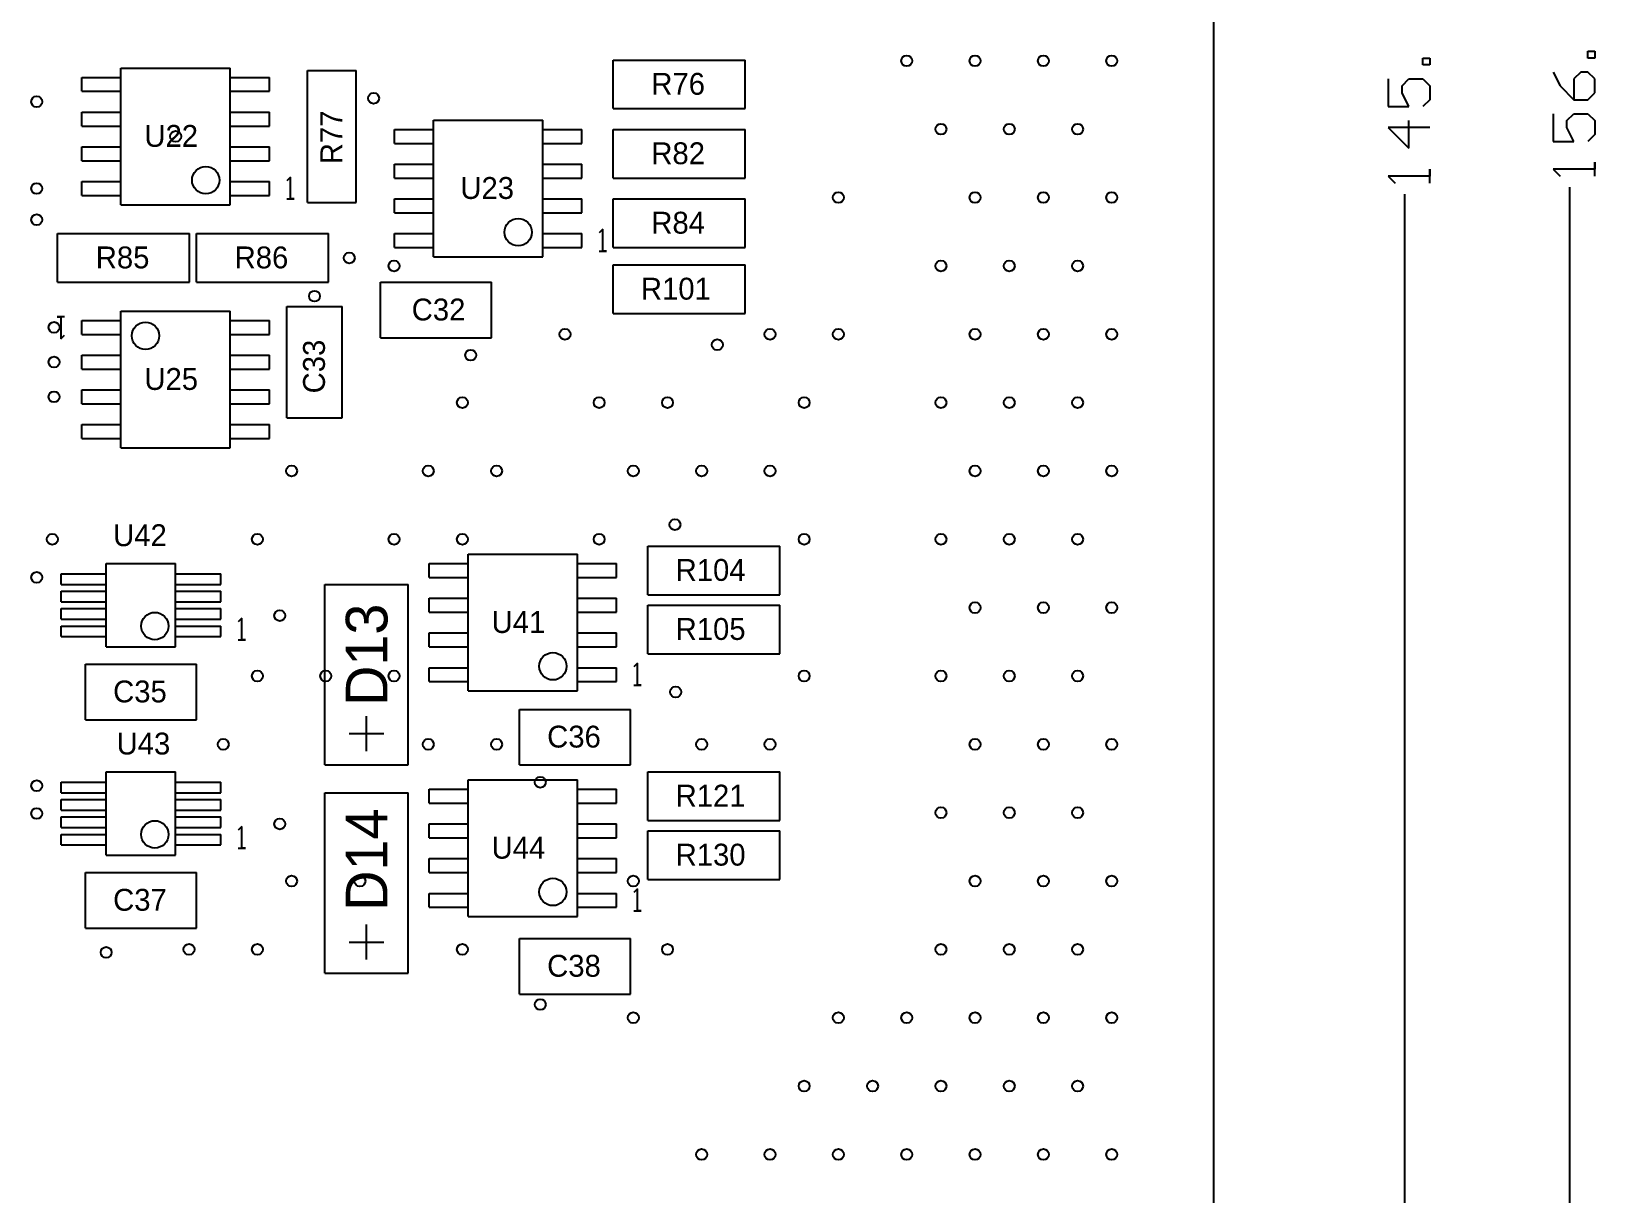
# Model space of a CAD drawing. Header units: millimetres. Extents: x 41 to 259, y 19 to 198.
# Drawn here: x 201.7 to 258.9, y 63.6 to 106.1 of the extents above; entities that cross this region are included whole.
import ezdxf

# ---------------------------------------------------------------- set-up
doc = ezdxf.new("R2010")
doc.units = ezdxf.units.MM
doc.layers.add('Mechanical13', color=56, linetype='Continuous')
doc.layers.add('ViaHoleLayer', color=16, linetype='Continuous')

msp = doc.modelspace()

# ---------------------------------------------------------------- linework, layer by layer
at = {"layer": 'Mechanical13'}
for p, q in [((244.983, 27.068), (244.983, 183.5)), ((258.66, 105.098), (258.66, 105.351)), ((258.66, 105.351), (258.914, 105.351)), ((258.914, 105.351), (258.914, 105.098)), ((205.01, 99.735), (205.01, 104.735)), ((205.01, 104.735), (209.01, 104.735)), ((209.01, 99.735), (209.01, 104.735)), ((211.836, 104.648), (213.614, 104.648)), ((211.836, 99.822), (211.836, 104.648)), ((213.614, 99.822), (213.614, 104.648)), ((223.012, 103.251), (223.012, 105.029)), ((223.012, 105.029), (227.838, 105.029)), ((227.838, 103.251), (227.838, 105.029)), ((252.628, 104.848), (252.628, 105.101)), ((252.628, 105.101), (252.882, 105.101)), ((252.882, 104.848), (252.628, 104.848)), ((252.882, 105.101), (252.882, 104.848)), ((258.914, 105.098), (258.66, 105.098)), ((203.581, 104.394), (205.01, 104.394)), ((203.581, 103.886), (203.581, 104.394)), ((209.01, 104.394), (210.439, 104.394)), ((210.439, 103.886), (210.439, 104.394)), ((251.359, 104.34), (251.359, 103.324)), ((251.866, 104.086), (252.12, 104.34)), ((251.866, 103.832), (251.866, 104.086)), ((252.12, 104.34), (252.628, 104.34)), ((252.628, 104.34), (252.882, 104.086)), ((252.882, 104.086), (252.882, 103.578)), ((257.391, 104.59), (257.645, 104.082)), ((257.645, 104.082), (258.152, 103.574)), ((258.406, 104.59), (258.152, 104.336)), ((258.152, 104.336), (258.152, 103.574)), ((258.66, 104.59), (258.406, 104.59)), ((258.914, 104.336), (258.66, 104.59)), ((258.914, 103.828), (258.914, 104.336)), ((203.581, 103.886), (205.01, 103.886)), ((209.01, 103.886), (210.439, 103.886)), ((252.12, 103.324), (251.866, 103.832)), ((252.882, 103.578), (252.628, 103.324)), ((258.152, 103.574), (258.66, 103.574)), ((258.66, 103.574), (258.914, 103.828)), ((203.581, 102.616), (203.581, 103.124)), ((203.581, 103.124), (205.01, 103.124)), ((209.01, 103.124), (210.439, 103.124)), ((210.439, 102.616), (210.439, 103.124)), ((223.012, 103.251), (227.838, 103.251)), ((251.359, 103.324), (252.12, 103.324)), ((257.391, 103.066), (257.391, 102.051)), ((257.898, 102.812), (258.152, 103.066)), ((258.152, 103.066), (258.66, 103.066)), ((258.66, 103.066), (258.914, 102.812)), ((203.581, 102.616), (205.01, 102.616)), ((209.01, 102.616), (210.439, 102.616)), ((215.011, 102.489), (216.44, 102.489)), ((215.011, 101.981), (215.011, 102.489)), ((216.44, 102.83), (220.44, 102.83)), ((216.44, 97.83), (216.44, 102.83)), ((220.44, 97.83), (220.44, 102.83)), ((220.44, 102.489), (221.869, 102.489)), ((221.869, 101.981), (221.869, 102.489)), ((223.012, 100.711), (223.012, 102.489)), ((223.012, 102.489), (227.838, 102.489)), ((227.838, 100.711), (227.838, 102.489)), ((252.882, 102.562), (251.359, 102.562)), ((251.359, 102.562), (252.12, 101.801)), ((252.12, 101.801), (252.12, 102.816)), ((257.898, 102.558), (257.898, 102.812)), ((258.152, 102.051), (257.898, 102.558)), ((258.914, 102.812), (258.914, 102.304)), ((203.581, 101.346), (203.581, 101.854)), ((203.581, 101.854), (205.01, 101.854)), ((209.01, 101.854), (210.439, 101.854)), ((210.439, 101.346), (210.439, 101.854)), ((215.011, 101.981), (216.44, 101.981)), ((220.44, 101.981), (221.869, 101.981)), ((257.391, 102.051), (258.152, 102.051)), ((258.914, 102.304), (258.66, 102.051)), ((203.581, 101.346), (205.01, 101.346)), ((209.01, 101.346), (210.439, 101.346)), ((215.011, 100.711), (215.011, 101.219)), ((215.011, 101.219), (216.44, 101.219)), ((220.44, 101.219), (221.869, 101.219)), ((221.869, 100.711), (221.869, 101.219)), ((258.914, 100.781), (258.914, 101.289)), ((258.914, 101.289), (258.914, 101.035)), ((211.207, 100.749), (211.074, 100.615)), ((211.207, 99.949), (211.207, 100.749)), ((215.011, 100.711), (216.44, 100.711)), ((220.44, 100.711), (221.869, 100.711)), ((223.012, 100.711), (227.838, 100.711)), ((252.882, 100.785), (251.359, 100.785)), ((251.359, 100.785), (251.613, 100.531)), ((252.882, 100.531), (252.882, 101.039)), ((252.882, 101.039), (252.882, 100.785)), ((258.914, 101.035), (257.391, 101.035)), ((257.391, 101.035), (257.645, 100.781)), ((203.581, 100.076), (203.581, 100.584)), ((203.581, 100.584), (205.01, 100.584)), ((203.581, 100.076), (205.01, 100.076)), ((209.01, 100.584), (210.439, 100.584)), ((209.01, 100.076), (210.439, 100.076)), ((210.439, 100.076), (210.439, 100.584)), ((251.968, 32.5), (251.968, 100.125)), ((258, 27), (258, 100.375)), ((205.01, 99.735), (209.01, 99.735)), ((211.074, 99.949), (211.341, 99.949)), ((211.341, 99.949), (211.207, 99.949)), ((211.836, 99.822), (213.614, 99.822)), ((215.011, 99.441), (215.011, 99.949)), ((215.011, 99.949), (216.44, 99.949)), ((220.44, 99.949), (221.869, 99.949)), ((221.869, 99.441), (221.869, 99.949)), ((223.012, 98.171), (223.012, 99.949)), ((223.012, 99.949), (227.838, 99.949)), ((227.838, 98.171), (227.838, 99.949)), ((215.011, 99.441), (216.44, 99.441)), ((220.44, 99.441), (221.869, 99.441)), ((202.692, 96.901), (202.692, 98.679)), ((202.692, 98.679), (207.518, 98.679)), ((207.518, 96.901), (207.518, 98.679)), ((207.772, 96.901), (207.772, 98.679)), ((207.772, 98.679), (212.598, 98.679)), ((212.598, 96.901), (212.598, 98.679)), ((215.011, 98.171), (215.011, 98.679)), ((215.011, 98.679), (216.44, 98.679)), ((220.44, 98.679), (221.869, 98.679)), ((221.869, 98.171), (221.869, 98.679)), ((222.637, 98.844), (222.504, 98.71)), ((222.637, 98.044), (222.637, 98.844)), ((215.011, 98.171), (216.44, 98.171)), ((216.44, 97.83), (220.44, 97.83)), ((220.44, 98.171), (221.869, 98.171)), ((222.504, 98.044), (222.771, 98.044)), ((222.771, 98.044), (222.637, 98.044)), ((223.012, 98.171), (227.838, 98.171)), ((223.012, 95.758), (223.012, 97.536)), ((223.012, 97.536), (227.838, 97.536)), ((227.838, 95.758), (227.838, 97.536)), ((202.692, 96.901), (207.518, 96.901)), ((207.772, 96.901), (212.598, 96.901)), ((214.503, 96.901), (218.567, 96.901)), ((214.503, 94.869), (214.503, 96.901)), ((214.503, 94.869), (214.503, 96.901)), ((214.503, 96.901), (218.567, 96.901)), ((218.567, 94.869), (218.567, 96.901)), ((218.567, 94.869), (218.567, 96.901)), ((202.946, 95.631), (202.679, 95.631)), ((202.679, 95.631), (202.813, 95.631)), ((202.813, 95.631), (202.813, 94.831)), ((203.581, 94.996), (203.581, 95.504)), ((203.581, 95.504), (205.01, 95.504)), ((205.01, 95.845), (209.01, 95.845)), ((205.01, 90.845), (205.01, 95.845)), ((209.01, 90.845), (209.01, 95.845)), ((209.01, 95.504), (210.439, 95.504)), ((210.439, 94.996), (210.439, 95.504)), ((211.074, 91.948), (211.074, 96.012)), ((211.074, 96.012), (213.106, 96.012)), ((213.106, 91.948), (213.106, 96.012)), ((223.012, 95.758), (227.838, 95.758)), ((202.813, 94.831), (202.946, 94.965)), ((203.581, 94.996), (205.01, 94.996)), ((209.01, 94.996), (210.439, 94.996)), ((214.503, 94.869), (218.567, 94.869)), ((214.503, 94.869), (218.567, 94.869)), ((203.581, 93.726), (203.581, 94.234)), ((203.581, 94.234), (205.01, 94.234)), ((209.01, 94.234), (210.439, 94.234)), ((210.439, 93.726), (210.439, 94.234)), ((203.581, 93.726), (205.01, 93.726)), ((209.01, 93.726), (210.439, 93.726)), ((203.581, 92.456), (203.581, 92.964)), ((203.581, 92.964), (205.01, 92.964)), ((209.01, 92.964), (210.439, 92.964)), ((210.439, 92.456), (210.439, 92.964)), ((203.581, 92.456), (205.01, 92.456)), ((209.01, 92.456), (210.439, 92.456)), ((203.581, 91.186), (203.581, 91.694)), ((203.581, 91.694), (205.01, 91.694)), ((209.01, 91.694), (210.439, 91.694)), ((210.439, 91.186), (210.439, 91.694)), ((211.074, 91.948), (213.106, 91.948)), ((203.581, 91.186), (205.01, 91.186)), ((209.01, 91.186), (210.439, 91.186)), ((205.01, 90.845), (209.01, 90.845)), ((217.71, 81.955), (217.71, 86.955)), ((217.71, 86.955), (221.71, 86.955)), ((221.71, 81.955), (221.71, 86.955)), ((224.282, 85.471), (224.282, 87.249)), ((224.282, 87.249), (229.108, 87.249)), ((229.108, 85.471), (229.108, 87.249)), ((204.47, 83.566), (204.47, 86.614)), ((204.47, 86.614), (207.01, 86.614)), ((207.01, 83.566), (207.01, 86.614)), ((216.281, 86.614), (217.71, 86.614)), ((216.281, 86.106), (216.281, 86.614)), ((221.71, 86.614), (223.139, 86.614)), ((223.139, 86.106), (223.139, 86.614)), ((202.819, 86.233), (204.47, 86.233)), ((202.819, 85.852), (202.819, 86.233)), ((202.819, 85.852), (204.47, 85.852)), ((207.01, 86.233), (208.661, 86.233)), ((207.01, 85.852), (208.661, 85.852)), ((208.661, 85.852), (208.661, 86.233)), ((212.471, 79.248), (212.471, 85.852)), ((212.471, 85.852), (215.519, 85.852)), ((215.519, 79.248), (215.519, 85.852)), ((216.281, 86.106), (217.71, 86.106)), ((221.71, 86.106), (223.139, 86.106)), ((202.819, 85.217), (202.819, 85.598)), ((202.819, 85.598), (204.47, 85.598)), ((202.819, 85.217), (204.47, 85.217)), ((207.01, 85.598), (208.661, 85.598)), ((207.01, 85.217), (208.661, 85.217)), ((208.661, 85.217), (208.661, 85.598)), ((216.281, 84.836), (216.281, 85.344)), ((216.281, 85.344), (217.71, 85.344)), ((221.71, 85.344), (223.139, 85.344)), ((223.139, 84.836), (223.139, 85.344)), ((224.282, 85.471), (229.108, 85.471)), ((202.819, 84.582), (202.819, 84.963)), ((202.819, 84.963), (204.47, 84.963)), ((207.01, 84.963), (208.661, 84.963)), ((208.661, 84.582), (208.661, 84.963)), ((216.281, 84.836), (217.71, 84.836)), ((221.71, 84.836), (223.139, 84.836)), ((224.282, 83.312), (224.282, 85.09)), ((224.282, 85.09), (229.108, 85.09)), ((229.108, 83.312), (229.108, 85.09)), ((202.819, 84.582), (204.47, 84.582)), ((202.819, 83.947), (202.819, 84.328)), ((202.819, 84.328), (204.47, 84.328)), ((207.01, 84.582), (208.661, 84.582)), ((207.01, 84.328), (208.661, 84.328)), ((208.661, 83.947), (208.661, 84.328)), ((209.429, 84.62), (209.296, 84.486)), ((209.429, 83.82), (209.429, 84.62)), ((216.281, 83.566), (216.281, 84.074)), ((216.281, 84.074), (217.71, 84.074)), ((221.71, 84.074), (223.139, 84.074)), ((223.139, 83.566), (223.139, 84.074)), ((202.819, 83.947), (204.47, 83.947)), ((204.47, 83.566), (207.01, 83.566)), ((207.01, 83.947), (208.661, 83.947)), ((209.296, 83.82), (209.563, 83.82)), ((209.563, 83.82), (209.429, 83.82)), ((216.281, 83.566), (217.71, 83.566)), ((221.71, 83.566), (223.139, 83.566)), ((203.708, 80.899), (203.708, 82.931)), ((203.708, 82.931), (207.772, 82.931)), ((207.772, 80.899), (207.772, 82.931)), ((223.907, 82.969), (223.774, 82.835)), ((223.907, 82.169), (223.907, 82.969)), ((224.282, 83.312), (229.108, 83.312)), ((216.281, 82.296), (216.281, 82.804)), ((216.281, 82.804), (217.71, 82.804)), ((221.71, 82.804), (223.139, 82.804)), ((223.139, 82.296), (223.139, 82.804)), ((216.281, 82.296), (217.71, 82.296)), ((217.71, 81.955), (221.71, 81.955)), ((221.71, 82.296), (223.139, 82.296)), ((223.774, 82.169), (224.041, 82.169)), ((224.041, 82.169), (223.907, 82.169)), ((219.583, 79.248), (219.583, 81.28)), ((219.583, 81.28), (223.647, 81.28)), ((223.647, 79.248), (223.647, 81.28)), ((203.708, 80.899), (207.772, 80.899)), ((213.995, 79.756), (213.995, 81.026)), ((213.36, 80.391), (214.63, 80.391)), ((204.47, 78.994), (207.01, 78.994)), ((204.47, 75.946), (204.47, 78.994)), ((207.01, 75.946), (207.01, 78.994)), ((212.471, 79.248), (215.519, 79.248)), ((219.583, 79.248), (223.647, 79.248)), ((224.282, 77.216), (224.282, 78.994)), ((224.282, 78.994), (229.108, 78.994)), ((229.108, 77.216), (229.108, 78.994)), ((202.819, 78.232), (202.819, 78.613)), ((202.819, 78.613), (204.47, 78.613)), ((207.01, 78.613), (208.661, 78.613)), ((208.661, 78.232), (208.661, 78.613)), ((216.281, 77.851), (216.281, 78.359)), ((216.281, 78.359), (217.71, 78.359)), ((217.71, 78.7), (221.71, 78.7)), ((217.71, 73.7), (217.71, 78.7)), ((221.71, 73.7), (221.71, 78.7)), ((221.71, 78.359), (223.139, 78.359)), ((223.139, 77.851), (223.139, 78.359)), ((202.819, 78.232), (204.47, 78.232)), ((202.819, 77.978), (204.47, 77.978)), ((202.819, 77.597), (202.819, 77.978)), ((207.01, 78.232), (208.661, 78.232)), ((207.01, 77.978), (208.661, 77.978)), ((208.661, 77.597), (208.661, 77.978)), ((212.471, 78.232), (215.519, 78.232)), ((212.471, 71.628), (212.471, 78.232)), ((215.519, 71.628), (215.519, 78.232)), ((216.281, 77.851), (217.71, 77.851)), ((221.71, 77.851), (223.139, 77.851)), ((202.819, 77.597), (204.47, 77.597)), ((202.819, 77.343), (204.47, 77.343)), ((202.819, 76.962), (202.819, 77.343)), ((207.01, 77.597), (208.661, 77.597)), ((207.01, 77.343), (208.661, 77.343)), ((208.661, 76.962), (208.661, 77.343)), ((224.282, 77.216), (229.108, 77.216)), ((202.819, 76.962), (204.47, 76.962)), ((202.819, 76.708), (204.47, 76.708)), ((202.819, 76.327), (202.819, 76.708)), ((207.01, 76.962), (208.661, 76.962)), ((207.01, 76.708), (208.661, 76.708)), ((208.661, 76.327), (208.661, 76.708)), ((209.429, 77), (209.296, 76.866)), ((209.429, 76.2), (209.429, 77)), ((216.281, 77.089), (217.71, 77.089)), ((216.281, 76.581), (216.281, 77.089)), ((221.71, 77.089), (223.139, 77.089)), ((223.139, 76.581), (223.139, 77.089)), ((224.282, 75.057), (224.282, 76.835)), ((224.282, 76.835), (229.108, 76.835)), ((229.108, 75.057), (229.108, 76.835)), ((202.819, 76.327), (204.47, 76.327)), ((207.01, 76.327), (208.661, 76.327)), ((209.296, 76.2), (209.563, 76.2)), ((209.563, 76.2), (209.429, 76.2)), ((216.281, 76.581), (217.71, 76.581)), ((221.71, 76.581), (223.139, 76.581)), ((204.47, 75.946), (207.01, 75.946)), ((216.281, 75.819), (217.71, 75.819)), ((216.281, 75.311), (216.281, 75.819)), ((221.71, 75.819), (223.139, 75.819)), ((223.139, 75.311), (223.139, 75.819)), ((203.708, 73.279), (203.708, 75.311)), ((203.708, 75.311), (207.772, 75.311)), ((207.772, 73.279), (207.772, 75.311)), ((216.281, 75.311), (217.71, 75.311)), ((221.71, 75.311), (223.139, 75.311)), ((224.282, 75.057), (229.108, 75.057)), ((216.281, 74.549), (217.71, 74.549)), ((216.281, 74.041), (216.281, 74.549)), ((221.71, 74.549), (223.139, 74.549)), ((223.139, 74.041), (223.139, 74.549)), ((223.907, 74.714), (223.774, 74.58)), ((223.907, 73.914), (223.907, 74.714)), ((216.281, 74.041), (217.71, 74.041)), ((221.71, 74.041), (223.139, 74.041)), ((223.774, 73.914), (224.041, 73.914)), ((224.041, 73.914), (223.907, 73.914)), ((203.708, 73.279), (207.772, 73.279)), ((213.995, 72.136), (213.995, 73.406)), ((217.71, 73.7), (221.71, 73.7)), ((213.36, 72.771), (214.63, 72.771)), ((219.583, 70.866), (219.583, 72.898)), ((219.583, 72.898), (223.647, 72.898)), ((223.647, 70.866), (223.647, 72.898)), ((212.471, 71.628), (215.519, 71.628)), ((219.583, 70.866), (223.647, 70.866))]:
    msp.add_line(p, q, dxfattribs=at)
for centre in [(208.11, 100.635), (219.54, 98.73), (205.91, 94.945), (206.248, 84.328), (220.81, 82.855), (206.248, 76.708), (220.81, 74.6)]:
    msp.add_circle(centre, 0.5, dxfattribs=at)
at = {"layer": 'ViaHoleLayer'}
for centre in [(233.75, 105), (236.25, 105), (238.75, 105), (241.25, 105), (201.93, 103.505), (214.249, 103.632), (207.01, 102.235), (235, 102.5), (237.5, 102.5), (240, 102.5), (201.93, 100.33), (231.25, 100), (236.25, 100), (238.75, 100), (241.25, 100), (201.93, 99.187), (213.36, 97.79), (215, 97.5), (235, 97.5), (237.5, 97.5), (240, 97.5), (212.09, 96.393), (202.565, 95.25), (221.25, 95), (228.75, 95), (231.25, 95), (236.25, 95), (238.75, 95), (241.25, 95), (217.805, 94.234), (226.822, 94.615), (202.565, 93.98), (202.565, 92.71), (217.5, 92.5), (222.5, 92.5), (225, 92.5), (230, 92.5), (235, 92.5), (237.5, 92.5), (240, 92.5), (211.25, 90), (216.25, 90), (218.75, 90), (223.75, 90), (226.25, 90), (228.75, 90), (236.25, 90), (238.75, 90), (241.25, 90), (225.27, 88.039), (202.5, 87.5), (210, 87.5), (215, 87.5), (217.5, 87.5), (222.5, 87.5), (230, 87.5), (235, 87.5), (237.5, 87.5), (240, 87.5), (201.93, 86.106), (210.82, 84.709), (236.25, 85), (238.75, 85), (241.25, 85), (210, 82.5), (212.5, 82.5), (215, 82.5), (230, 82.5), (235, 82.5), (237.5, 82.5), (240, 82.5), (225.298, 81.915), (208.75, 80), (216.25, 80), (218.75, 80), (226.25, 80), (228.75, 80), (236.25, 80), (238.75, 80), (241.25, 80), (201.93, 78.486), (220.345, 78.613), (201.93, 77.47), (210.82, 77.089), (235, 77.5), (237.5, 77.5), (240, 77.5), (211.25, 75), (213.75, 75), (223.75, 75), (236.25, 75), (238.75, 75), (241.25, 75), (207.5, 72.5), (210, 72.5), (217.5, 72.5), (225, 72.5), (235, 72.5), (237.5, 72.5), (240, 72.5), (204.47, 72.39), (220.345, 70.485), (223.75, 70), (231.25, 70), (233.75, 70), (236.25, 70), (238.75, 70), (241.25, 70), (230, 67.5), (232.5, 67.5), (235, 67.5), (237.5, 67.5), (240, 67.5), (226.25, 65), (228.75, 65), (231.25, 65), (233.75, 65), (236.25, 65), (238.75, 65), (241.25, 65)]:
    msp.add_circle(centre, 0.2, dxfattribs=at)

# ---------------------------------------------------------------- texts
at = {"layer": 'Mechanical13'}
for s, p in [('R76', (224.409, 103.759)), ('U22', (205.867, 101.854)), ('R82', (224.409, 101.219)), ('U23', (217.424, 99.949)), ('R84', (224.409, 98.679)), ('R85', (204.089, 97.409)), ('R86', (209.169, 97.409)), ('R101', (224.028, 96.266)), ('C32', (215.646, 95.504)), ('U25', (205.867, 92.964)), ('U42', (204.724, 87.249)), ('R104', (225.298, 85.979)), ('U41', (218.567, 84.074)), ('R105', (225.298, 83.82)), ('C35', (204.724, 81.534)), ('C36', (220.599, 79.883)), ('U43', (204.851, 79.629)), ('R121', (225.298, 77.724)), ('U44', (218.567, 75.819)), ('R130', (225.298, 75.565)), ('C37', (204.724, 73.914)), ('C38', (220.599, 71.501))]:
    msp.add_text(s, height=0.8, dxfattribs=at).set_placement(p)
for s, height, p in [('R77', 0.8, (213.106, 101.219)), ('C33', 0.8, (212.471, 92.837)), ('D13', 1.524, (214.757, 81.407)), ('D14', 1.524, (214.757, 73.914))]:
    msp.add_text(s, height=height, rotation=90, dxfattribs=at).set_placement(p)

doc.saveas('drawing.dxf')
